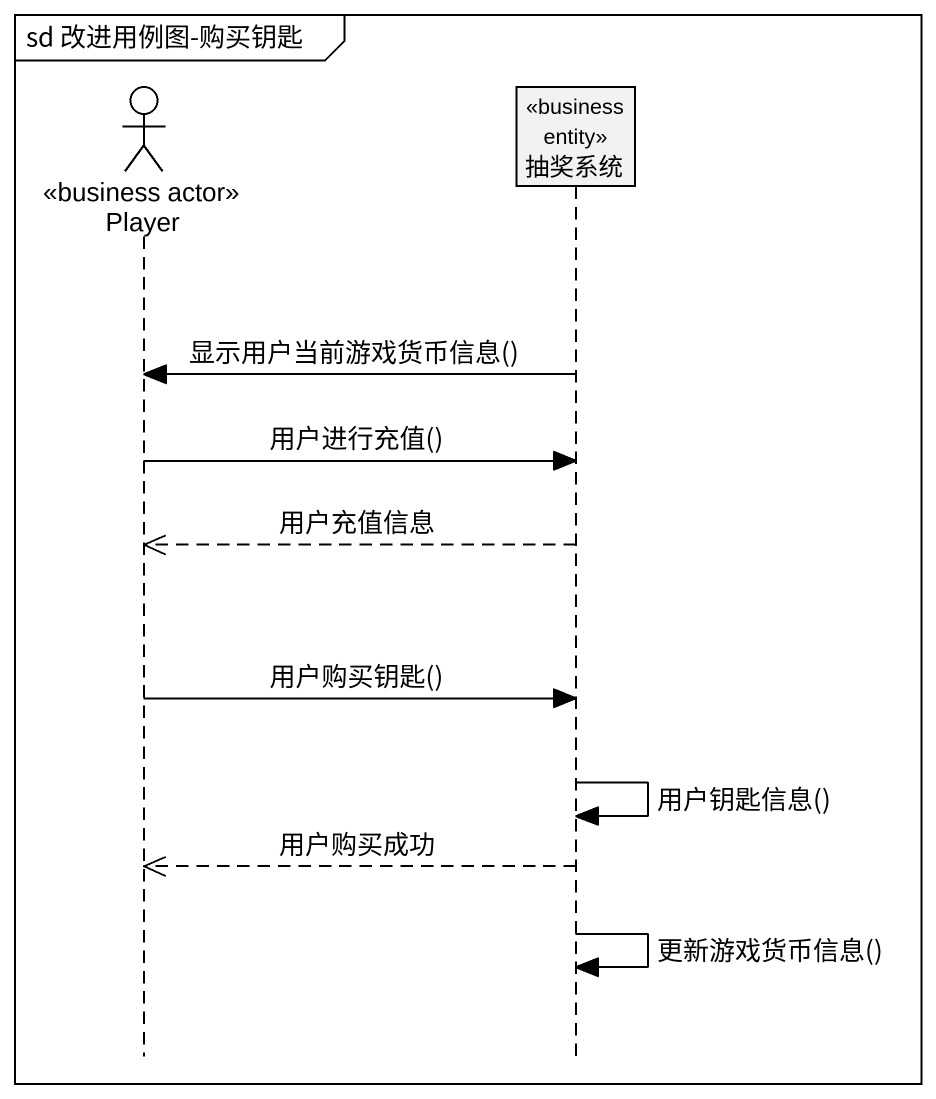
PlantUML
@startuml
mainframe sd 改进用例图-购买钥匙
hide footbox
actor Player <<business actor>>
participant 抽奖系统 <<business entity>>

抽奖系统 -> Player : 显示用户当前游戏货币信息()
Player -> 抽奖系统 : 用户进行充值()
抽奖系统 -->> Player : 用户充值信息
Player -> 抽奖系统 : 用户购买钥匙()
抽奖系统 -> 抽奖系统 : 用户钥匙信息()
抽奖系统 -->> Player : 用户购买成功
抽奖系统 -> 抽奖系统 : 更新游戏货币信息()
@enduml
